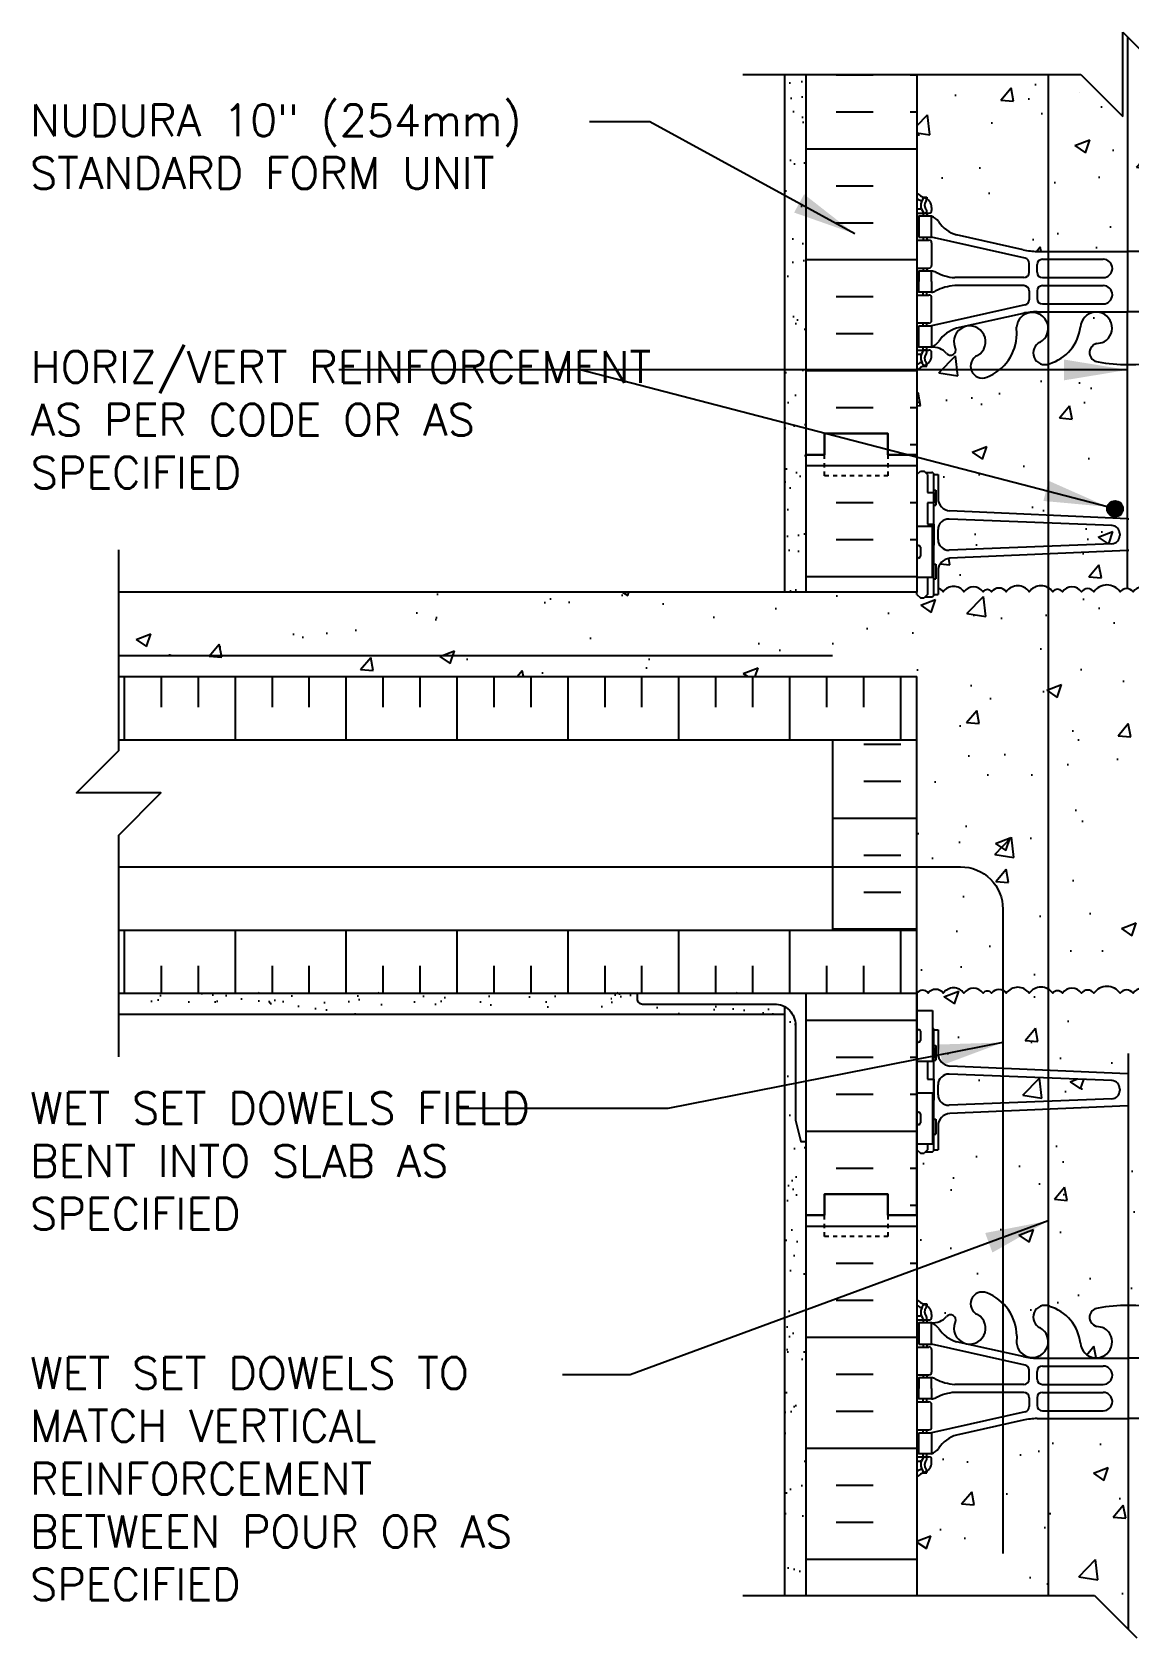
# Model space of a CAD drawing. Header units: inches. Extents: x 222.8 to 277, y 100 to 161.4.
# Drawn here: x 222.81 to 248.77, y 123.42 to 161.42 of the extents above; entities that cross this region are included whole.
import ezdxf

# ---------------------------------------------------------------- set-up
doc = ezdxf.new("R2010")
doc.units = ezdxf.units.IN
doc.header["$LTSCALE"] = 0.5
doc.header["$MEASUREMENT"] = 0
doc.linetypes.add('DASHED2', pattern=[0.375, 0.25, -0.125])
for name, color, linetype in [('HATCH', 12, 'Continuous'), ('line25', 2, 'Continuous'), ('LINE3', 3, 'Continuous'), ('LINE50', 5, 'Continuous'), ('LINE9', 9, 'Continuous'), ('TEXT', 4, 'Continuous'), ('Web_Edge', 9, 'Continuous')]:
    doc.layers.add(name, color=color, linetype=linetype)
doc.styles.add('DIM', font='romans.shx', dxfattribs={"width": 0.7})
doc.styles.add('ROMANS', font='romans.shx', dxfattribs={"height": 0.75})
doc.styles.get("Standard").update_dxf_attribs({"font": 'romans.shx', "height": 0.75})
doc.linetypes.add('STEEL', pattern='A,0.5,-0.2,["X",Standard,S=0.1,R=0,X=-0.1,Y=-0.05],-0.1', length=0.8)
doc.dimstyles.new('ext_8', dxfattribs={"dimscale": 8, "dimtxt": 0.09375, "dimasz": 0.09375, "dimexe": 0.09375, "dimexo": 0.0625, "dimgap": 0.0625, "dimtad": 1, "dimdec": 1, "dimzin": 3, "dimdsep": 46, "dimlunit": 4, "dimtxsty": 'DIM', "dimcen": 0.09, "dimdle": 0.09375, "dimclrt": 4, "dimadec": 0, "dimazin": 0, "dimtfac": 1, "dimtdec": 1, "dimtmove": 2, "dimatfit": 3, "dimfxl": 1, "dimfrac": 2, "dimtolj": 1, "dimtzin": 0, "dimarcsym": 0})

msp = doc.modelspace()

# ---------------------------------------------------------------- hatches: boundary and pattern name
at = {"layer": 'HATCH'}
h = msp.add_hatch(dxfattribs=at)
h.set_pattern_fill('AR-CONC', color=256, scale=0.5)
h.set_pattern_definition([(50, (0, 0), (3.5863, -0.31376), [0.375, -4.125]), (355, (0, 0), (-0.693757, 3.76096), [0.3, -3.3]), (100.4514, (0.299, -0.026), (2.892544, 3.4472), [0.3187, -3.50571]), (46.1842, (0, 1), (5.336207, -0.827596), [0.5625, -6.1875]), (96.6356, (0.4447, 0.931), (4.67331, 4.87059), [0.47805, -5.25857]), (351.1842, (0, 1), (4.67331, 4.87059), [0.45, -4.95]), (21, (0.5, 0.75), (2.984535, -2.013094), [0.375, -4.125]), (326, (0.5, 0.75), (1.216577, 3.62575), [0.3, -3.3]), (71.4514, (0.7487, 0.5822), (4.20111, 1.612656), [0.3187, -3.50571]), (37.5, (0, 0), (0.0607993, 1.6644693), [0, -3.26, 0, -3.35, 0, -3.3125]), (7.5, (0, 0), (1.315348, 1.972059), [0, -1.91, 0, -3.185, 0, -1.2625]), (327.5, (-1.115, 0), (2.669112, -0.1127744), [0, -1.25, 0, -3.9, 0, -5.175]), (317.5, (-1.615, 0), (2.91593, 0.500525), [0, -1.625, 0, -2.59, 0, -3.675])])
h.paths.add_polyline_path([(253.755, 160.424), (249.63, 160.424), (248.63, 161.424), (248.63, 159.424), (247.63, 160.424), (243.755, 160.424), (243.755, 157.617, 0.088416), (243.901, 157.519), (243.991, 157.519), (243.991, 157.478, -0.249069), (244.101, 157.271), (244.101, 157.203, -0.414214), (244.039, 157.141), (243.991, 157.141), (243.991, 157.071), (244.096, 157.071, -0.155529), (244.272, 156.936, 0.180914), (244.69, 156.625), (246.27, 156.272, 0.054974), (246.597, 156.236), (248.755, 156.236), (250.913, 156.236, 0.054974), (251.24, 156.272), (252.821, 156.625, 0.180914), (253.238, 156.936, -0.155529), (253.414, 157.071), (253.519, 157.071), (253.519, 157.141), (253.472, 157.141, -0.414214), (253.409, 157.203), (253.409, 157.271, -0.249069), (253.519, 157.478), (253.519, 157.519), (253.609, 157.519, 0.08841), (253.755, 157.617)])
h.paths.add_polyline_path([(253.755, 153.424, 0.08841), (253.609, 153.522), (253.519, 153.522), (253.519, 153.563, -0.249069), (253.409, 153.771), (253.409, 153.838, -0.414214), (253.472, 153.901), (253.519, 153.901), (253.519, 153.971), (253.414, 153.971, 0.231736), (253.056, 153.819, -0.8344), (252.845, 153.945), (252.857, 153.966, 2.155404), (252.318, 153.772, -1), (252.104, 153.261, -0.311223), (251.395, 154.277), (251.396, 154.442, 1.661382), (250.835, 154.089, -1), (250.621, 153.578, -0.30095), (249.885, 154.45, 1.661382), (249.324, 154.098, 0.055617), (249.503, 154.052, -0.843243), (249.469, 153.62, -0.047544), (248.755, 153.555, -0.047544), (248.041, 153.62, -0.843243), (248.007, 154.052, 0.055617), (248.186, 154.098, 1.661382), (247.625, 154.45, -0.30095), (246.889, 153.578, -1), (246.675, 154.089, 1.661382), (246.114, 154.442), (246.115, 154.277, -0.311223), (245.406, 153.261, -1), (245.192, 153.772, 2.155404), (244.654, 153.966), (244.665, 153.945, -0.834375), (244.454, 153.819, 0.23174), (244.096, 153.971), (243.991, 153.971), (243.991, 153.901), (244.039, 153.901, -0.414214), (244.101, 153.838), (244.101, 153.771, -0.249069), (243.991, 153.563), (243.991, 153.522), (243.901, 153.522, 0.088416), (243.755, 153.424), (243.755, 151.424), (243.755, 150.953), (243.835, 151.033), (243.925, 151.033), (243.955, 151.003), (244.105, 151.003, -0.414214), (244.155, 150.953), (244.255, 150.953), (244.255, 150.392, 0.390098), (244.53, 150.093), (248.739, 149.909, 0.020761), (248.755, 149.909, 0.020761), (248.772, 149.909), (252.98, 150.093, 0.390098), (253.255, 150.392), (253.255, 150.953), (253.355, 150.953, -0.414214), (253.405, 151.003), (253.505, 151.003), (253.555, 151.003), (253.585, 151.033), (253.675, 151.033), (253.755, 150.953), (253.755, 151.424)])
h.paths.add_polyline_path([(248.555, 149.515, -0.390098), (248.372, 149.316), (244.515, 149.164, -0.425773), (244.255, 149.414), (244.255, 149.652, -0.425773), (244.515, 149.902), (248.372, 149.75, -0.390098), (248.555, 149.551)])
h.paths.add_polyline_path([(253.255, 149.414, -0.425773), (252.995, 149.164), (249.139, 149.316, -0.390098), (248.955, 149.515), (248.955, 149.551, -0.390098), (249.139, 149.75), (252.995, 149.902, -0.425773), (253.255, 149.652)])
h.paths.add_polyline_path([(252.98, 148.973), (248.772, 149.157, 0.020761), (248.755, 149.157, 0.020761), (248.739, 149.157), (244.53, 148.973, 0.390098), (244.255, 148.674), (244.255, 148.263, -0.174031), (244.375, 148.179, -0.520567), (244.866, 148.179, -0.520567), (245.321, 148.179, -0.520567), (245.521, 148.179, -0.520567), (245.867, 148.179, -0.520567), (246.413, 148.179, -0.520567), (246.968, 148.179, -0.520567), (247.196, 148.179, -0.520567), (247.651, 148.179, -0.520567), (247.942, 148.179, -0.520567), (248.564, 148.179, -0.520567), (248.869, 148.179, -0.520567), (249.289, 148.179, -0.48966), (249.755, 148.179, -0.48966), (250.221, 148.179, -0.520567), (250.641, 148.179, -0.520567), (250.947, 148.179, -0.520567), (251.568, 148.179, -0.307914), (251.755, 148.25, -0.307914), (251.942, 148.179, -0.520567), (252.564, 148.179, -0.520567), (252.869, 148.179, -0.458053), (253.255, 148.218), (253.255, 148.674, 0.390098)])
h.paths.add_polyline_path([(272.651, 148.174), (253.755, 148.174), (253.755, 148.113), (253.675, 148.033), (253.585, 148.033), (253.555, 148.063), (253.405, 148.063, -0.414214), (253.355, 148.113), (253.255, 148.113), (253.255, 148.218, 0.458053), (252.869, 148.179, 0.520567), (252.564, 148.179, 0.520567), (251.942, 148.179, 0.307914), (251.755, 148.25, 0.307914), (251.568, 148.179, 0.520567), (250.947, 148.179, 0.520567), (250.641, 148.179, 0.520567), (250.221, 148.179, 0.48966), (249.755, 148.179, 0.48966), (249.289, 148.179, 0.520567), (248.869, 148.179, 0.520567), (248.564, 148.179, 0.520567), (247.942, 148.179, 0.520567), (247.651, 148.179, 0.520567), (247.196, 148.179, 0.520567), (246.968, 148.179, 0.520567), (246.413, 148.179, 0.520567), (245.867, 148.179, 0.520567), (245.521, 148.179, 0.520567), (245.321, 148.179, 0.520567), (244.866, 148.179, 0.520567), (244.375, 148.179, 0.174031), (244.255, 148.263), (244.255, 148.113), (244.155, 148.113, -0.414214), (244.105, 148.063), (244.005, 148.063), (243.955, 148.063), (243.925, 148.033), (243.835, 148.033), (243.755, 148.113), (243.755, 148.174), (224.859, 148.174), (224.859, 146.174), (243.755, 146.174), (243.755, 144.674), (243.755, 140.174), (243.755, 138.674, -0.567427), (244.02, 138.679, -0.520567), (244.375, 138.679, -0.520567), (244.866, 138.679, -0.520567), (245.321, 138.679, -0.520567), (245.521, 138.679, -0.520567), (245.867, 138.679, -0.520567), (246.413, 138.679, -0.520567), (246.968, 138.679, -0.520567), (247.196, 138.679, -0.520567), (247.651, 138.679, -0.520567), (247.942, 138.679, -0.520567), (248.564, 138.679, -0.520567), (248.869, 138.679, -0.520567), (249.289, 138.679, -0.520567), (249.726, 138.679, -0.520567), (250.163, 138.679, -0.520567), (250.583, 138.679, -0.520567), (250.888, 138.679, -0.520567), (251.51, 138.679, -0.40929), (251.755, 138.724, -0.40929), (252, 138.679, -0.520567), (252.622, 138.679, -0.520567), (252.927, 138.679, -0.520567), (253.347, 138.679, -0.563786), (253.755, 138.674), (253.755, 140.174), (253.755, 144.674), (253.755, 146.174), (272.651, 146.174)])
h.paths.add_polyline_path([(253.39, 138.269), (253.755, 138.269), (253.755, 138.674, 0.563786), (253.347, 138.679, 0.520567), (252.927, 138.679, 0.520567), (252.622, 138.679, 0.520567), (252, 138.679, 0.40929), (251.755, 138.724, 0.40929), (251.51, 138.679, 0.520567), (250.888, 138.679, 0.520567), (250.583, 138.679, 0.520567), (250.163, 138.679, 0.520567), (249.726, 138.679, 0.520567), (249.289, 138.679, 0.520567), (248.869, 138.679, 0.520567), (248.564, 138.679, 0.520567), (247.942, 138.679, 0.520567), (247.651, 138.679, 0.520567), (247.196, 138.679, 0.520567), (246.968, 138.679, 0.520567), (246.413, 138.679, 0.520567), (245.867, 138.679, 0.520567), (245.521, 138.679, 0.520567), (245.321, 138.679, 0.520567), (244.866, 138.679, 0.520567), (244.375, 138.679, 0.520567), (244.02, 138.679, 0.567427), (243.755, 138.674), (243.755, 138.269), (244.12, 138.269), (244.12, 137.864, -0.327813), (244.155, 137.816), (244.255, 137.816), (244.255, 137.255, 0.390098), (244.53, 136.956), (248.739, 136.772, 0.020761), (248.755, 136.771, 0.020761), (248.772, 136.772), (252.98, 136.956, 0.390098), (253.255, 137.255), (253.255, 137.816), (253.355, 137.816, -0.327813), (253.39, 137.864)])
h.paths.add_polyline_path([(253.755, 134.976), (253.675, 134.896), (253.585, 134.896), (253.555, 134.926), (253.405, 134.926, -0.414214), (253.355, 134.976), (253.255, 134.976), (253.255, 135.537, 0.390098), (252.98, 135.836), (248.772, 136.019, 0.020761), (248.755, 136.02, 0.020761), (248.739, 136.019), (244.53, 135.836, 0.390098), (244.255, 135.537), (244.255, 134.976), (244.155, 134.976, -0.414214), (244.105, 134.926), (244.005, 134.926), (243.955, 134.926), (243.925, 134.896), (243.835, 134.896), (243.755, 134.976), (243.755, 133.424), (243.755, 131.424, 0.088416), (243.901, 131.327), (243.991, 131.327), (243.991, 131.285, -0.249069), (244.101, 131.078), (244.101, 131.011, -0.414214), (244.039, 130.948), (243.991, 130.948), (243.991, 130.878), (244.096, 130.878, 0.231736), (244.454, 131.029, -0.8344), (244.665, 130.904), (244.654, 130.882, 2.155404), (245.192, 131.077, -1), (245.406, 131.588, -0.311223), (246.115, 130.572), (246.114, 130.407, 1.661382), (246.675, 130.76, -1), (246.889, 131.271, -0.30095), (247.625, 130.398, 1.661382), (248.186, 130.751, 0.055617), (248.007, 130.797, -0.843243), (248.041, 131.229, -0.047544), (248.755, 131.294, -0.047544), (249.469, 131.229, -0.843243), (249.503, 130.797, 0.055617), (249.324, 130.751, 1.661382), (249.885, 130.398, -0.30095), (250.621, 131.271, -1), (250.835, 130.76, 1.661382), (251.396, 130.407), (251.395, 130.572, -0.311223), (252.104, 131.588, -1), (252.318, 131.077, 2.155404), (252.857, 130.882), (252.845, 130.904, -0.834375), (253.056, 131.029, 0.23174), (253.414, 130.878), (253.519, 130.878), (253.519, 130.948), (253.472, 130.948, -0.414214), (253.409, 131.011), (253.409, 131.078, -0.249069), (253.519, 131.285), (253.519, 131.327), (253.609, 131.327, 0.08841), (253.755, 131.424), (253.755, 133.424)])
h.paths.add_polyline_path([(248.372, 136.613), (244.515, 136.764, 0.425773), (244.255, 136.515), (244.255, 136.277, 0.425773), (244.515, 136.027), (248.372, 136.179, 0.390098), (248.555, 136.378), (248.555, 136.413, 0.390098)])
h.paths.add_polyline_path([(253.255, 136.515, 0.425773), (252.995, 136.764), (249.139, 136.613, 0.390098), (248.955, 136.413), (248.955, 136.378, 0.390098), (249.139, 136.179), (252.995, 136.027, 0.425773), (253.255, 136.277)])
h.paths.add_polyline_path([(253.755, 127.232, 0.08841), (253.609, 127.329), (253.519, 127.329), (253.519, 127.371, -0.249069), (253.409, 127.578), (253.409, 127.646, -0.414214), (253.472, 127.708), (253.519, 127.708), (253.519, 127.778), (253.414, 127.778, -0.155529), (253.238, 127.912, 0.180914), (252.821, 128.224), (251.24, 128.577, 0.054974), (250.913, 128.613), (248.755, 128.613), (246.597, 128.613, 0.054974), (246.27, 128.577), (244.69, 128.224, 0.180914), (244.272, 127.912, -0.155529), (244.096, 127.778), (243.991, 127.778), (243.991, 127.708), (244.039, 127.708, -0.414214), (244.101, 127.646), (244.101, 127.578, -0.249069), (243.991, 127.371), (243.991, 127.329), (243.901, 127.329, 0.088416), (243.755, 127.232), (243.755, 124.424), (247.958, 124.424), (248.958, 123.424), (248.958, 125.424), (249.958, 124.424), (253.755, 124.424)])
h = msp.add_hatch(dxfattribs=at)
h.set_pattern_fill('AR-SAND', color=256, scale=0.5, style=0)
h.paths.add_polyline_path([(241.13, 160.424), (240.63, 160.424), (240.63, 148.174), (241.13, 148.174), (241.13, 151.424)])
h = msp.add_hatch(dxfattribs=at)
h.set_pattern_fill('INSUL', color=256, scale=7, style=0)
h.set_pattern_definition([(0, (-2682.4065, -263.5852), (0, 2.625), []), (0, (-2682.4065, -262.7102), (0, 2.625), [0.875, -0.875]), (0, (-2682.4065, -261.8352), (0, 2.625), [0.875, -0.875])])
h.paths.add_polyline_path([(241.13, 148.174), (243.755, 148.174), (243.755, 151.424), (243.068, 151.424), (243.068, 151.924), (241.568, 151.924), (241.568, 151.424), (241.13, 151.424)])
h.paths.add_polyline_path([(243.755, 138.674), (241.13, 138.674), (241.13, 133.424), (241.568, 133.424), (241.568, 133.924), (243.068, 133.924), (243.068, 133.424), (243.755, 133.424)])
h = msp.add_hatch(dxfattribs=at)
h.set_pattern_fill('INSUL', color=256, scale=7, angle=90, style=0)
h.set_pattern_definition([(90, (77.9933, 8.9483), (-2.625, 2e-16), []), (90, (77.1183, 8.9483), (-2.625, 2e-16), [0.875, -0.875]), (90, (76.2433, 8.9483), (-2.625, 2e-16), [0.875, -0.875])])
h.paths.add_polyline_path([(224.859, 146.174), (243.755, 146.174), (243.755, 144.674), (224.859, 144.674)])
h.paths.add_polyline_path([(224.859, 138.674), (224.859, 140.174), (243.755, 140.174), (243.755, 138.674)])
h = msp.add_hatch(dxfattribs=at)
h.set_pattern_fill('INSUL', color=256, scale=7)
h.set_pattern_definition([(0, (77.9933, 8.9483), (0, 2.625), []), (0, (77.9933, 9.8233), (0, 2.625), [0.875, -0.875]), (0, (77.9933, 10.6983), (0, 2.625), [0.875, -0.875])])
h.paths.add_polyline_path([(241.755, 141.674), (243.755, 141.674), (243.755, 140.174), (241.755, 140.174)])
h.paths.add_polyline_path([(241.755, 144.674), (243.755, 144.674), (243.755, 141.674), (241.755, 141.674)])
h = msp.add_hatch(dxfattribs=at)
h.set_pattern_fill('AR-SAND', color=256, scale=0.5, style=0)
h.set_pattern_definition([(142.5, (442.0522, 4.18255), (0.0314967, 0.963412), [0, -0.76, 0, -0.85, 0, -0.8125]), (172.5, (442.0522, 4.1825), (-0.8848884, 1.411073), [0, -0.41, 0, -0.685, 0, -0.2625]), (212.5, (442.6672, 4.18255), (-1.557071, 0.0028295), [0, -0.25, 0, -0.9, 0, -1.175]), (222.5, (442.6672, 4.1825), (-1.503063, 0.438838), [0, -0.125, 0, -0.59, 0, -0.675])])
h.paths.add_polyline_path([(237.13, 138.674), (237.13, 138.549, 0.414214), (237.255, 138.424), (240.38, 138.424, -0.131652), (240.63, 138.357), (240.63, 138.174), (224.859, 138.174), (224.859, 138.674)])
h = msp.add_hatch(dxfattribs=at)
h.set_pattern_fill('AR-SAND', color=256, scale=0.5, style=0)
h.set_pattern_definition([(142.5, (438.8878, 5.7645), (0.0314967, 0.963412), [0, -0.76, 0, -0.85, 0, -0.8125]), (172.5, (438.8878, 5.7645), (-0.8848884, 1.411073), [0, -0.41, 0, -0.685, 0, -0.2625]), (212.5, (439.5028, 5.7645), (-1.557071, 0.0028295), [0, -0.25, 0, -0.9, 0, -1.175]), (222.5, (439.5028, 5.7645), (-1.503063, 0.438838), [0, -0.125, 0, -0.59, 0, -0.675])])
h.paths.add_polyline_path([(240.63, 138.357, -0.267949), (240.88, 137.924), (240.88, 135.674), (241.005, 135.174), (241.13, 135.174), (241.13, 133.424), (241.13, 124.424), (240.63, 124.424)])
at = {"layer": 'LINE3'}
msp.add_hatch(color=256, dxfattribs=at).paths.add_polyline_path([(248.631, 150.144, 1), (248.256, 150.144, 1)])

# ---------------------------------------------------------------- linework, layer by layer
at = {"layer": 'HATCH'}
for p, q in [((241.844, 160.415), (242.719, 160.415)), ((243.594, 160.415), (243.755, 160.415)), ((247.594, 159.99), (247.594, 159.99)), ((241.844, 159.54), (242.719, 159.54)), ((243.594, 159.54), (243.755, 159.54)), ((241.13, 158.665), (243.755, 158.665)), ((241.844, 157.79), (242.719, 157.79)), ((241.844, 156.915), (242.719, 156.915)), ((241.13, 156.04), (243.755, 156.04)), ((241.844, 155.165), (242.719, 155.165)), ((241.844, 154.29), (242.719, 154.29)), ((241.13, 153.415), (243.755, 153.415)), ((241.844, 152.54), (242.719, 152.54)), ((243.594, 152.54), (243.755, 152.54)), ((243.594, 151.665), (243.755, 151.665)), ((224.859, 144.674), (243.755, 144.674)), ((224.859, 140.174), (243.755, 140.174)), ((228.196, 138.674), (228.17, 138.701)), ((231.025, 138.674), (230.998, 138.701)), ((236.682, 138.674), (236.655, 138.701)), ((239.51, 138.674), (239.484, 138.701)), ((241.13, 133.165), (243.755, 133.165)), ((241.844, 132.29), (242.719, 132.29)), ((243.594, 132.29), (243.755, 132.29)), ((241.844, 131.415), (242.719, 131.415)), ((241.13, 130.54), (243.755, 130.54)), ((241.844, 129.665), (242.719, 129.665)), ((241.844, 128.79), (242.719, 128.79)), ((241.13, 127.915), (243.755, 127.915)), ((241.844, 127.04), (242.719, 127.04)), ((241.844, 126.165), (242.719, 126.165)), ((241.13, 125.29), (243.755, 125.29))]:
    msp.add_line(p, q, dxfattribs=at)
for points in [[(249.755, 148.179, 0.48966), (249.289, 148.179, 0.520567), (248.869, 148.179, 0.520567), (248.564, 148.179, 0.520567), (247.942, 148.179, 0.520567), (247.651, 148.179, 0.520567), (247.196, 148.179, 0.520567), (246.968, 148.179, 0.520567), (246.413, 148.179, 0.520567), (245.867, 148.179, 0.520567), (245.521, 148.179, 0.520567), (245.321, 148.179, 0.520567), (244.866, 148.179, 0.520567), (244.375, 148.179, 0.174031), (244.255, 148.263, 0.174031)], [(249.726, 138.679, 0.520567), (249.289, 138.679, 0.520567), (248.869, 138.679, 0.520567), (248.564, 138.679, 0.520567), (247.942, 138.679, 0.520567), (247.651, 138.679, 0.520567), (247.196, 138.679, 0.520567), (246.968, 138.679, 0.520567), (246.413, 138.679, 0.520567), (245.867, 138.679, 0.520567), (245.521, 138.679, 0.520567), (245.321, 138.679, 0.520567), (244.866, 138.679, 0.520567), (244.375, 138.679, 0.520567), (244.02, 138.679, 0.567427), (243.755, 138.674)]]:
    msp.add_lwpolyline(points, format="xyb", dxfattribs=at)
at = {"layer": 'line25'}
for p, q in [((243.755, 160.424), (243.755, 151.424)), ((243.755, 151.424), (243.755, 148.174)), ((243.755, 149.729), (244.12, 149.729)), ((244.12, 148.529), (244.12, 149.729)), ((243.755, 148.529), (244.12, 148.529)), ((243.755, 148.174), (224.859, 148.174)), ((224.859, 146.174), (243.755, 146.174)), ((243.755, 144.674), (243.755, 146.174)), ((243.755, 138.674), (243.755, 140.174)), ((243.755, 138.674), (224.859, 138.674)), ((243.755, 138.674), (243.755, 133.424)), ((243.755, 133.424), (243.755, 138.674)), ((243.755, 138.269), (244.12, 138.269)), ((244.12, 138.269), (244.12, 137.069)), ((243.755, 137.069), (244.12, 137.069)), ((243.755, 136.319), (244.12, 136.319)), ((244.12, 136.319), (244.12, 135.119)), ((243.755, 135.119), (244.12, 135.119)), ((243.755, 133.424), (243.755, 124.424))]:
    msp.add_line(p, q, dxfattribs=at)
at = {"layer": 'LINE3'}
for p, q in [((248.738, 161.316), (248.733, 148.257)), ((246.863, 160.424), (246.863, 124.424)), ((248.755, 137.254), (248.755, 123.627))]:
    msp.add_line(p, q, dxfattribs=at)
at = {"layer": 'LINE3', "linetype": 'STEEL'}
msp.add_line((224.859, 146.674), (241.755, 146.674), dxfattribs=at)
at = {"layer": 'LINE3'}
msp.add_lwpolyline([(224.859, 141.671), (244.788, 141.671, -0.414214), (245.788, 140.671), (245.788, 125.421)], format="xyb", dxfattribs=at)
msp.add_circle((248.444, 150.144), 0.188, dxfattribs=at)
at = {"layer": 'LINE50'}
for p, q in [((241.13, 151.424), (241.13, 160.424)), ((241.13, 148.174), (241.13, 151.424)), ((241.13, 133.424), (241.13, 138.674)), ((241.13, 124.424), (241.13, 133.424))]:
    msp.add_line(p, q, dxfattribs=at)
for points in [[(241.13, 151.424), (241.568, 151.424), (241.568, 151.924), (243.068, 151.924), (243.068, 151.424), (243.755, 151.424)], [(243.755, 151.424), (243.068, 151.424), (243.068, 151.924), (241.568, 151.924), (241.568, 151.424), (241.13, 151.424)], [(243.755, 133.424), (243.068, 133.424), (243.068, 133.924), (241.568, 133.924), (241.568, 133.424), (241.13, 133.424)], [(241.13, 133.424), (241.568, 133.424), (241.568, 133.924), (243.068, 133.924), (243.068, 133.424), (243.755, 133.424)]]:
    msp.add_lwpolyline(points, dxfattribs=at)
at = {"layer": 'LINE9'}
for p, q in [((248.63, 159.424), (248.63, 161.424)), ((248.63, 161.424), (249.63, 160.424)), ((239.63, 160.424), (247.63, 160.424)), ((240.63, 148.174), (240.63, 160.424)), ((247.63, 160.424), (248.63, 159.424)), ((243.755, 150.953), (243.835, 151.033)), ((243.835, 151.033), (243.925, 151.033)), ((244.005, 150.953), (243.925, 151.033)), ((243.955, 151.003), (244.105, 151.003)), ((244.005, 151.003), (244.105, 151.003)), ((244.005, 150.953), (244.005, 150.533)), ((244.155, 148.113), (244.155, 150.953)), ((244.155, 150.953), (244.255, 150.953)), ((244.155, 150.933), (244.155, 150.933)), ((244.255, 150.953), (244.255, 150.392)), ((244.155, 150.583), (244.205, 150.583)), ((244.205, 150.583), (244.205, 150.233)), ((244.005, 150.283), (244.005, 149.783)), ((244.155, 150.233), (244.205, 150.233)), ((248.372, 149.75), (244.515, 149.902)), ((248.739, 149.909), (244.53, 150.093)), ((244.255, 149.414), (244.255, 149.652)), ((248.555, 149.551), (248.555, 149.515)), ((243.755, 149.239), (243.755, 149.019)), ((243.755, 149.184), (243.755, 149.184)), ((243.755, 149.074), (243.755, 149.074)), ((243.795, 149.279), (243.795, 149.279)), ((243.795, 148.979), (243.795, 148.979)), ((243.835, 149.239), (243.835, 149.019)), ((248.372, 149.316), (244.515, 149.164)), ((248.739, 149.157), (244.53, 148.973)), ((244.155, 148.833), (244.205, 148.833)), ((244.205, 148.833), (244.205, 148.483)), ((244.255, 148.674), (244.255, 148.113)), ((244.005, 148.529), (244.005, 148.113)), ((244.155, 148.483), (244.205, 148.483)), ((243.755, 148.113), (243.755, 148.174)), ((243.755, 148.113), (243.835, 148.033)), ((243.835, 148.033), (243.925, 148.033)), ((244.005, 148.113), (243.925, 148.033)), ((243.955, 148.063), (244.105, 148.063)), ((244.005, 148.063), (244.105, 148.063)), ((244.155, 148.113), (244.255, 148.113)), ((241.755, 144.674), (241.755, 140.174)), ((243.755, 140.174), (243.755, 144.674)), ((240.63, 124.424), (240.63, 138.357)), ((240.63, 138.174), (224.859, 138.174)), ((243.755, 137.779), (243.755, 137.559)), ((243.755, 137.724), (243.755, 137.724)), ((243.755, 137.614), (243.755, 137.614)), ((243.795, 137.819), (243.795, 137.819)), ((243.835, 137.779), (243.835, 137.559)), ((244.155, 134.976), (244.155, 137.816)), ((244.155, 137.816), (244.255, 137.816)), ((244.155, 137.796), (244.155, 137.796)), ((244.255, 137.816), (244.255, 137.255)), ((243.795, 137.519), (243.795, 137.519)), ((244.155, 137.446), (244.205, 137.446)), ((244.205, 137.446), (244.205, 137.096)), ((244.005, 137.069), (244.005, 136.646)), ((244.155, 137.096), (244.205, 137.096)), ((248.739, 136.772), (244.53, 136.956)), ((244.255, 136.277), (244.255, 136.515)), ((248.372, 136.613), (244.515, 136.764)), ((248.372, 136.179), (244.515, 136.027)), ((248.555, 136.413), (248.555, 136.378)), ((243.755, 135.829), (243.755, 135.609)), ((243.755, 135.774), (243.755, 135.774)), ((243.755, 135.664), (243.755, 135.664)), ((243.795, 135.869), (243.795, 135.869)), ((243.835, 135.829), (243.835, 135.609)), ((244.155, 135.696), (244.205, 135.696)), ((244.205, 135.696), (244.205, 135.346)), ((248.739, 136.019), (244.53, 135.836)), ((243.795, 135.569), (243.795, 135.569)), ((244.155, 135.346), (244.205, 135.346)), ((244.255, 135.537), (244.255, 134.976)), ((243.755, 134.976), (243.835, 134.896)), ((244.005, 134.976), (243.925, 134.896)), ((243.955, 134.926), (244.105, 134.926)), ((244.005, 135.119), (244.005, 134.976)), ((244.005, 134.926), (244.105, 134.926)), ((244.155, 134.976), (244.255, 134.976)), ((243.835, 134.896), (243.925, 134.896)), ((239.63, 124.424), (247.958, 124.424)), ((247.958, 124.424), (248.958, 123.424))]:
    msp.add_line(p, q, dxfattribs=at)
at = {"layer": 'LINE9', "linetype": 'DASHED2', "ltscale": 0.15}
for points in [[(243.068, 151.424), (243.068, 151.424), (243.068, 150.924), (241.568, 150.924), (241.568, 151.424), (241.568, 151.424)], [(243.068, 133.424), (243.068, 133.424), (243.068, 132.924), (241.568, 132.924), (241.568, 133.424), (241.568, 133.424)]]:
    msp.add_lwpolyline(points, dxfattribs=at)
at = {"layer": 'LINE9'}
for points in [[(244.005, 150.533), (244.155, 150.533), (244.155, 150.283), (244.005, 150.283)], [(244.005, 149.783), (244.005, 149.783), (244.155, 149.783), (244.155, 149.283), (244.12, 149.283)], [(224.859, 137.174), (224.859, 142.424), (225.859, 143.424), (223.859, 143.424), (224.859, 144.424), (224.859, 149.174)], [(244.12, 148.533), (244.155, 148.533), (244.155, 148.783), (244.12, 148.783)], [(244.12, 137.396), (244.155, 137.396), (244.155, 137.146), (244.12, 137.146)], [(244.005, 136.646), (244.005, 136.646), (244.155, 136.646), (244.155, 136.146), (244.12, 136.146)], [(244.12, 135.396), (244.155, 135.396), (244.155, 135.646), (244.12, 135.646)]]:
    msp.add_lwpolyline(points, dxfattribs=at)
msp.add_lwpolyline([(241.13, 135.174), (241.13, 138.674), (237.13, 138.674), (237.13, 138.549, 0.414214), (237.255, 138.424), (240.38, 138.424, -0.414214), (240.88, 137.924), (240.88, 135.674), (241.005, 135.174)], format="xyb", close=True, dxfattribs=at)
for centre, radius, start, end in [((244.105, 150.953), 0.05, 0, 90), ((244.555, 150.392), 0.3, 180, 265.2426), ((244.505, 149.652), 0.25, 87.7479, 180), ((248.355, 149.551), 0.2, 0, 85.2426), ((248.755, 150.109), 0.2, 265.2426, 270), ((248.755, 150.109), 0.2, 270, 274.7574), ((244.505, 149.414), 0.25, 180, 272.2521), ((248.355, 149.515), 0.2, 274.7574, 0), ((243.795, 149.239), 0.04, 90, 180), ((243.795, 149.019), 0.04, 180, 270), ((243.795, 149.239), 0.04, 0, 90), ((243.795, 149.019), 0.04, 270, 0), ((244.555, 148.674), 0.3, 94.7574, 180), ((248.755, 148.957), 0.2, 90, 94.7574), ((248.755, 148.957), 0.2, 85.2426, 90), ((244.105, 148.113), 0.05, 270, 0), ((243.795, 137.779), 0.04, 90, 180), ((243.795, 137.779), 0.04, 0, 90), ((244.105, 137.816), 0.05, 0, 72.5993), ((243.795, 137.559), 0.04, 180, 270), ((243.795, 137.559), 0.04, 270, 0), ((244.555, 137.255), 0.3, 180, 265.2426), ((244.505, 136.515), 0.25, 87.7479, 180), ((248.355, 136.413), 0.2, 0, 85.2426), ((248.755, 136.971), 0.2, 265.2426, 270), ((248.755, 136.971), 0.2, 270, 274.7574), ((244.505, 136.277), 0.25, 180, 272.2521), ((248.355, 136.378), 0.2, 274.7574, 0), ((243.795, 135.829), 0.04, 90, 180), ((243.795, 135.829), 0.04, 0, 90), ((244.555, 135.537), 0.3, 94.7574, 180), ((248.755, 135.82), 0.2, 90, 94.7574), ((248.755, 135.82), 0.2, 85.2426, 90), ((243.795, 135.609), 0.04, 180, 270), ((243.795, 135.609), 0.04, 270, 0), ((244.105, 134.976), 0.05, 270, 0)]:
    msp.add_arc(centre, radius, start, end, dxfattribs=at)
at = {"layer": 'Web_Edge'}
for p, q in [((243.901, 157.519), (243.991, 157.519)), ((243.991, 157.519), (243.991, 157.478)), ((243.755, 157.241), (243.833, 157.241)), ((243.755, 157.141), (244.039, 157.141)), ((243.901, 157.141), (243.901, 157.071)), ((243.991, 157.141), (243.991, 157.071)), ((244.101, 157.271), (244.101, 157.203)), ((243.901, 156.571), (243.901, 156.501)), ((243.991, 156.571), (243.991, 156.501)), ((246.314, 156.074), (244.096, 156.571)), ((246.27, 156.272), (244.69, 156.625)), ((243.755, 156.501), (244.039, 156.501)), ((244.101, 156.438), (244.101, 155.903)), ((246.597, 156.236), (248.755, 156.236)), ((250.913, 156.236), (248.755, 156.236)), ((243.755, 155.841), (244.039, 155.841)), ((243.901, 155.841), (243.901, 155.771)), ((243.991, 155.841), (243.991, 155.771)), ((246.411, 155.74), (246.411, 155.952)), ((246.599, 155.74), (246.599, 155.924)), ((246.724, 156.049), (248.163, 156.049)), ((246.286, 155.615), (244.649, 155.615)), ((246.286, 155.426), (244.649, 155.426)), ((246.724, 155.615), (248.163, 155.615)), ((246.724, 155.426), (248.163, 155.426)), ((243.755, 155.201), (244.039, 155.201)), ((243.901, 155.201), (243.901, 155.271)), ((243.991, 155.201), (243.991, 155.271)), ((244.101, 154.603), (244.101, 155.138)), ((246.411, 155.301), (246.411, 155.089)), ((246.599, 155.301), (246.599, 155.117)), ((246.314, 154.967), (244.096, 154.471)), ((246.27, 154.769), (244.69, 154.416)), ((246.597, 154.805), (248.755, 154.805)), ((246.724, 154.992), (248.163, 154.992)), ((250.913, 154.805), (248.755, 154.805)), ((243.755, 154.541), (244.039, 154.541)), ((243.901, 154.471), (243.901, 154.541)), ((243.991, 154.471), (243.991, 154.541)), ((246.115, 154.277), (246.114, 154.442)), ((243.755, 153.901), (244.039, 153.901)), ((243.901, 153.901), (243.901, 153.971)), ((243.991, 153.901), (243.991, 153.971)), ((244.654, 153.966), (244.665, 153.945)), ((243.755, 153.801), (243.833, 153.801)), ((243.901, 153.522), (243.991, 153.522)), ((243.991, 153.522), (243.991, 153.563)), ((244.101, 153.771), (244.101, 153.838)), ((243.901, 131.327), (243.991, 131.327)), ((243.991, 131.327), (243.991, 131.285)), ((243.755, 131.048), (243.833, 131.048)), ((243.755, 130.948), (244.039, 130.948)), ((243.901, 130.948), (243.901, 130.878)), ((243.991, 130.948), (243.991, 130.878)), ((244.101, 131.078), (244.101, 131.011)), ((244.654, 130.882), (244.665, 130.904)), ((243.901, 130.378), (243.901, 130.308)), ((243.991, 130.378), (243.991, 130.308)), ((246.314, 129.882), (244.096, 130.378)), ((246.27, 130.08), (244.69, 130.433)), ((246.115, 130.572), (246.114, 130.407)), ((243.755, 130.308), (244.039, 130.308)), ((244.101, 130.246), (244.101, 129.711)), ((246.597, 130.044), (248.755, 130.044)), ((250.913, 130.044), (248.755, 130.044)), ((243.755, 129.648), (244.039, 129.648)), ((243.901, 129.648), (243.901, 129.578)), ((243.991, 129.648), (243.991, 129.578)), ((246.411, 129.547), (246.411, 129.76)), ((246.599, 129.548), (246.599, 129.732)), ((246.724, 129.857), (248.163, 129.857)), ((246.286, 129.422), (244.649, 129.422)), ((246.286, 129.234), (244.649, 129.234)), ((246.724, 129.423), (248.163, 129.423)), ((246.724, 129.233), (248.163, 129.233)), ((243.755, 129.008), (244.039, 129.008)), ((243.901, 129.008), (243.901, 129.078)), ((243.991, 129.008), (243.991, 129.078)), ((244.101, 128.411), (244.101, 128.946)), ((246.411, 129.109), (246.411, 128.897)), ((246.599, 129.108), (246.599, 128.924)), ((246.314, 128.775), (244.096, 128.278)), ((246.27, 128.577), (244.69, 128.224)), ((246.597, 128.613), (248.755, 128.613)), ((246.724, 128.799), (248.163, 128.799)), ((250.913, 128.613), (248.755, 128.613)), ((243.755, 128.348), (244.039, 128.348)), ((243.901, 128.278), (243.901, 128.348)), ((243.991, 128.278), (243.991, 128.348)), ((243.755, 127.708), (244.039, 127.708)), ((243.901, 127.708), (243.901, 127.778)), ((243.991, 127.708), (243.991, 127.778)), ((243.755, 127.608), (243.833, 127.608)), ((243.901, 127.329), (243.991, 127.329)), ((243.991, 127.329), (243.991, 127.371)), ((244.101, 127.578), (244.101, 127.646))]:
    msp.add_line(p, q, dxfattribs=at)
for points in [[(243.796, 156.571), (244.096, 156.571), (244.096, 157.071), (243.796, 157.071)], [(243.796, 154.471), (244.096, 154.471), (244.096, 153.971), (243.796, 153.971)], [(243.796, 130.378), (244.096, 130.378), (244.096, 130.878), (243.796, 130.878)], [(243.796, 128.278), (244.096, 128.278), (244.096, 127.778), (243.796, 127.778)]]:
    msp.add_lwpolyline(points, close=True, dxfattribs=at)
for points in [[(244.096, 155.521), (244.096, 155.771), (243.796, 155.771), (243.796, 155.521)], [(244.096, 155.521), (244.096, 155.271), (243.796, 155.271), (243.796, 155.521)], [(244.096, 129.328), (244.096, 129.578), (243.796, 129.578), (243.796, 129.328)], [(244.096, 129.328), (244.096, 129.078), (243.796, 129.078), (243.796, 129.328)]]:
    msp.add_lwpolyline(points, dxfattribs=at)
for centre, radius, start, end in [((244.101, 157.978), 0.5, 226.2109, 250.5288), ((244.101, 157.978), 0.6, 234.7832, 245.0748), ((244.095, 157.325), 0.25, 140.1145, 222.4609), ((243.839, 157.415), 0.021, 343.464, 63.9957), ((243.937, 157.456), 0.045, 321.448, 139.1879), ((243.851, 157.271), 0.25, 0, 70.5288), ((244.095, 157.325), 0.16, 140.0001, 222.4609), ((243.833, 157.26), 0.0196, 269.4032, 15.4901), ((243.944, 157.187), 0.045, 222.4609, 42.4609), ((244.039, 157.203), 0.0625, 270, 0), ((243.974, 156.728), 0.364, 34.9775, 70.3387), ((244.897, 157.339), 0.743, 212.7919, 253.8107), ((244.039, 156.438), 0.0625, 0, 90), ((246.597, 157.736), 1.5, 257.4135, 270), ((244.039, 155.903), 0.0625, 270, 0), ((246.286, 155.952), 0.125, 0, 77.3767), ((246.724, 155.924), 0.125, 90, 180), ((248.163, 155.832), 0.217, 270, 90), ((244.092, 155.552), 0.219, 60.4937, 88.92), ((244.738, 156.781), 1.17, 242.6365, 265.6505), ((244.738, 154.26), 1.17, 94.3495, 117.3635), ((246.286, 155.74), 0.125, 270, 0), ((246.286, 155.301), 0.125, 0, 90), ((246.724, 155.74), 0.125, 180, 270), ((246.724, 155.301), 0.125, 90, 180), ((248.163, 155.209), 0.217, 270, 90), ((244.039, 155.138), 0.0625, 0, 90), ((244.092, 155.489), 0.219, 271.08, 299.5063), ((246.286, 155.089), 0.125, 282.6233, 0), ((246.724, 155.117), 0.125, 180, 270), ((246.488, 154.414), 0.375, 299.9315, 175.7552), ((246.597, 153.305), 1.5, 90, 102.5865), ((247.999, 154.423), 0.375, 299.9315, 175.7552), ((244.039, 154.603), 0.0625, 270, 0), ((244.897, 153.702), 0.743, 106.1893, 147.2081), ((245.005, 154.097), 0.375, 299.9315, 200.3757), ((246.598, 154.57), 1.034, 286.3365, 353.3331), ((244.039, 153.838), 0.0625, 360, 90), ((243.974, 154.313), 0.364, 289.6613, 325.0225), ((244.121, 153.53), 0.441, 41.0127, 93.2024), ((244.548, 153.902), 0.125, 221.0127, 20.3757), ((245.023, 154.283), 1.092, 290.5175, 359.6668), ((246.782, 153.834), 0.277, 112.68, 292.68), ((248.061, 153.839), 0.22, 104.2604, 264.8165), ((247.892, 154.878), 0.834, 277.8937, 290.6271), ((244.101, 153.063), 0.6, 114.9252, 125.2168), ((244.101, 153.063), 0.5, 109.4712, 133.7891), ((243.833, 153.781), 0.0196, 344.5099, 90.5968), ((244.095, 153.716), 0.25, 137.5391, 219.8855), ((243.839, 153.626), 0.021, 296.0043, 16.536), ((243.937, 153.585), 0.045, 220.8121, 38.552), ((243.944, 153.854), 0.045, 317.5391, 137.5391), ((243.851, 153.771), 0.25, 289.4712, 360), ((244.095, 153.716), 0.16, 137.5391, 219.9999), ((245.299, 153.516), 0.277, 112.68, 292.68), ((248.738, 157.332), 3.777, 259.3725, 270.2606), ((248.772, 157.332), 3.777, 269.7394, 280.6275), ((245.299, 131.332), 0.277, 67.32, 247.32), ((245.023, 130.565), 1.092, 0.3332, 69.4825), ((244.101, 131.785), 0.5, 226.2109, 250.5288), ((244.101, 131.785), 0.6, 234.7832, 245.0748), ((244.095, 131.133), 0.25, 140.1145, 222.4609), ((243.839, 131.222), 0.021, 343.464, 63.9957), ((243.937, 131.264), 0.045, 321.448, 139.1879), ((243.851, 131.078), 0.25, 0, 70.5288), ((244.095, 131.133), 0.16, 140.0001, 222.4609), ((246.782, 131.015), 0.277, 67.32, 247.32), ((246.598, 130.278), 1.034, 6.6669, 73.6635), ((248.061, 131.01), 0.22, 95.1835, 255.7396), ((248.738, 127.516), 3.777, 89.7394, 100.6275), ((248.772, 127.516), 3.777, 79.3725, 90.2606), ((243.833, 131.068), 0.0196, 269.4032, 15.4901), ((243.944, 130.994), 0.045, 222.4609, 42.4609), ((244.039, 131.011), 0.0625, 270, 0), ((244.121, 131.319), 0.441, 266.7976, 318.9873), ((243.974, 130.536), 0.364, 34.9775, 70.3387), ((244.897, 131.147), 0.743, 212.7919, 253.8107), ((244.548, 130.947), 0.125, 339.6243, 138.9873), ((245.005, 130.752), 0.375, 159.6243, 60.0685), ((246.488, 130.435), 0.375, 184.2448, 60.0685), ((247.999, 130.426), 0.375, 184.2448, 60.0685), ((247.892, 129.97), 0.834, 69.3729, 82.1063), ((244.039, 130.246), 0.0625, 0, 90), ((246.597, 131.544), 1.5, 257.4135, 270), ((244.039, 129.711), 0.0625, 270, 0), ((246.286, 129.76), 0.125, 0, 77.3767), ((246.724, 129.732), 0.125, 90, 180), ((248.163, 129.64), 0.217, 270, 90), ((244.092, 129.36), 0.219, 60.4937, 88.92), ((244.738, 130.589), 1.17, 242.6365, 265.6505), ((244.738, 128.067), 1.17, 94.3495, 117.3635), ((246.286, 129.547), 0.125, 270, 0), ((246.286, 129.109), 0.125, 0, 90), ((246.724, 129.548), 0.125, 180, 270), ((246.724, 129.108), 0.125, 90, 180), ((248.163, 129.016), 0.217, 270, 90), ((244.039, 128.946), 0.0625, 0, 90), ((244.092, 129.297), 0.219, 271.08, 299.5063), ((246.286, 128.897), 0.125, 282.6233, 0), ((246.724, 128.924), 0.125, 180, 270), ((246.597, 127.113), 1.5, 90, 102.5865), ((244.039, 128.411), 0.0625, 270, 0), ((244.897, 127.51), 0.743, 106.1893, 147.2081), ((244.095, 127.524), 0.25, 137.5391, 219.8855), ((243.944, 127.662), 0.045, 317.5391, 137.5391), ((244.039, 127.646), 0.0625, 360, 90), ((243.974, 128.121), 0.364, 289.6613, 325.0225), ((244.101, 126.871), 0.6, 114.9252, 125.2168), ((244.101, 126.871), 0.5, 109.4712, 133.7891), ((243.833, 127.589), 0.0196, 344.5099, 90.5968), ((243.839, 127.434), 0.021, 296.0043, 16.536), ((243.937, 127.393), 0.045, 220.8121, 38.552), ((243.851, 127.578), 0.25, 289.4712, 360), ((244.095, 127.524), 0.16, 137.5391, 219.9999)]:
    msp.add_arc(centre, radius, start, end, dxfattribs=at)
for points in [[(246.599, 155.745), (246.599, 155.919)], [(246.599, 155.296), (246.599, 155.122)], [(246.599, 129.553), (246.599, 129.727)], [(246.599, 129.103), (246.599, 128.929)]]:
    msp.add_open_spline(points, degree=1, dxfattribs=at)

# ---------------------------------------------------------------- texts
at = {"layer": 'TEXT', "char_height": 0.75, "attachment_point": 4, "style": 'ROMANS'}
for s, insert, width in [('NUDURA 10" (254mm) STANDARD FORM UNIT', (222.76, 158.714), 13.9131), ('HORIZ/VERT REINFORCEMENT AS PER CODE OR AS SPECIFIED', (222.776, 152.252), 16.22436), ('WET SET DOWELS FIELD BENT INTO SLAB AS SPECIFIED', (222.762, 134.713), 13.18701), ('WET SET DOWELS TO MATCH VERTICAL REINFORCEMENT BETWEEN POUR OR AS SPECIFIED', (222.762, 127.192), 13.18701)]:
    msp.add_mtext(s, dxfattribs=dict(at, insert=insert, width=width))

# ---------------------------------------------------------------- leaders
at = {"layer": 'TEXT'}
for points, override in [([(242.281, 156.651), (237.429, 159.305), (236.005, 159.305)], {"dimasz": 0.1875, "dimtad": 0}), ([(248.735, 153.43), (230.069, 153.431)], {"dimasz": 0.1875, "dimtad": 0}), ([(248.262, 150.191), (235.78, 153.431)], {"dimasz": 0.1875, "dimgap": 0.0625, "dimtad": 0}), ([(245.788, 137.514), (237.857, 135.954), (232.943, 135.954)], {"dimasz": 0.1875, "dimtad": 0}), ([(246.863, 133.293), (236.965, 129.65), (235.363, 129.65)], {"dimasz": 0.1875, "dimtad": 0})]:
    msp.add_leader(points, dimstyle='ext_8', override=override, dxfattribs=at)

doc.saveas('drawing.dxf')
